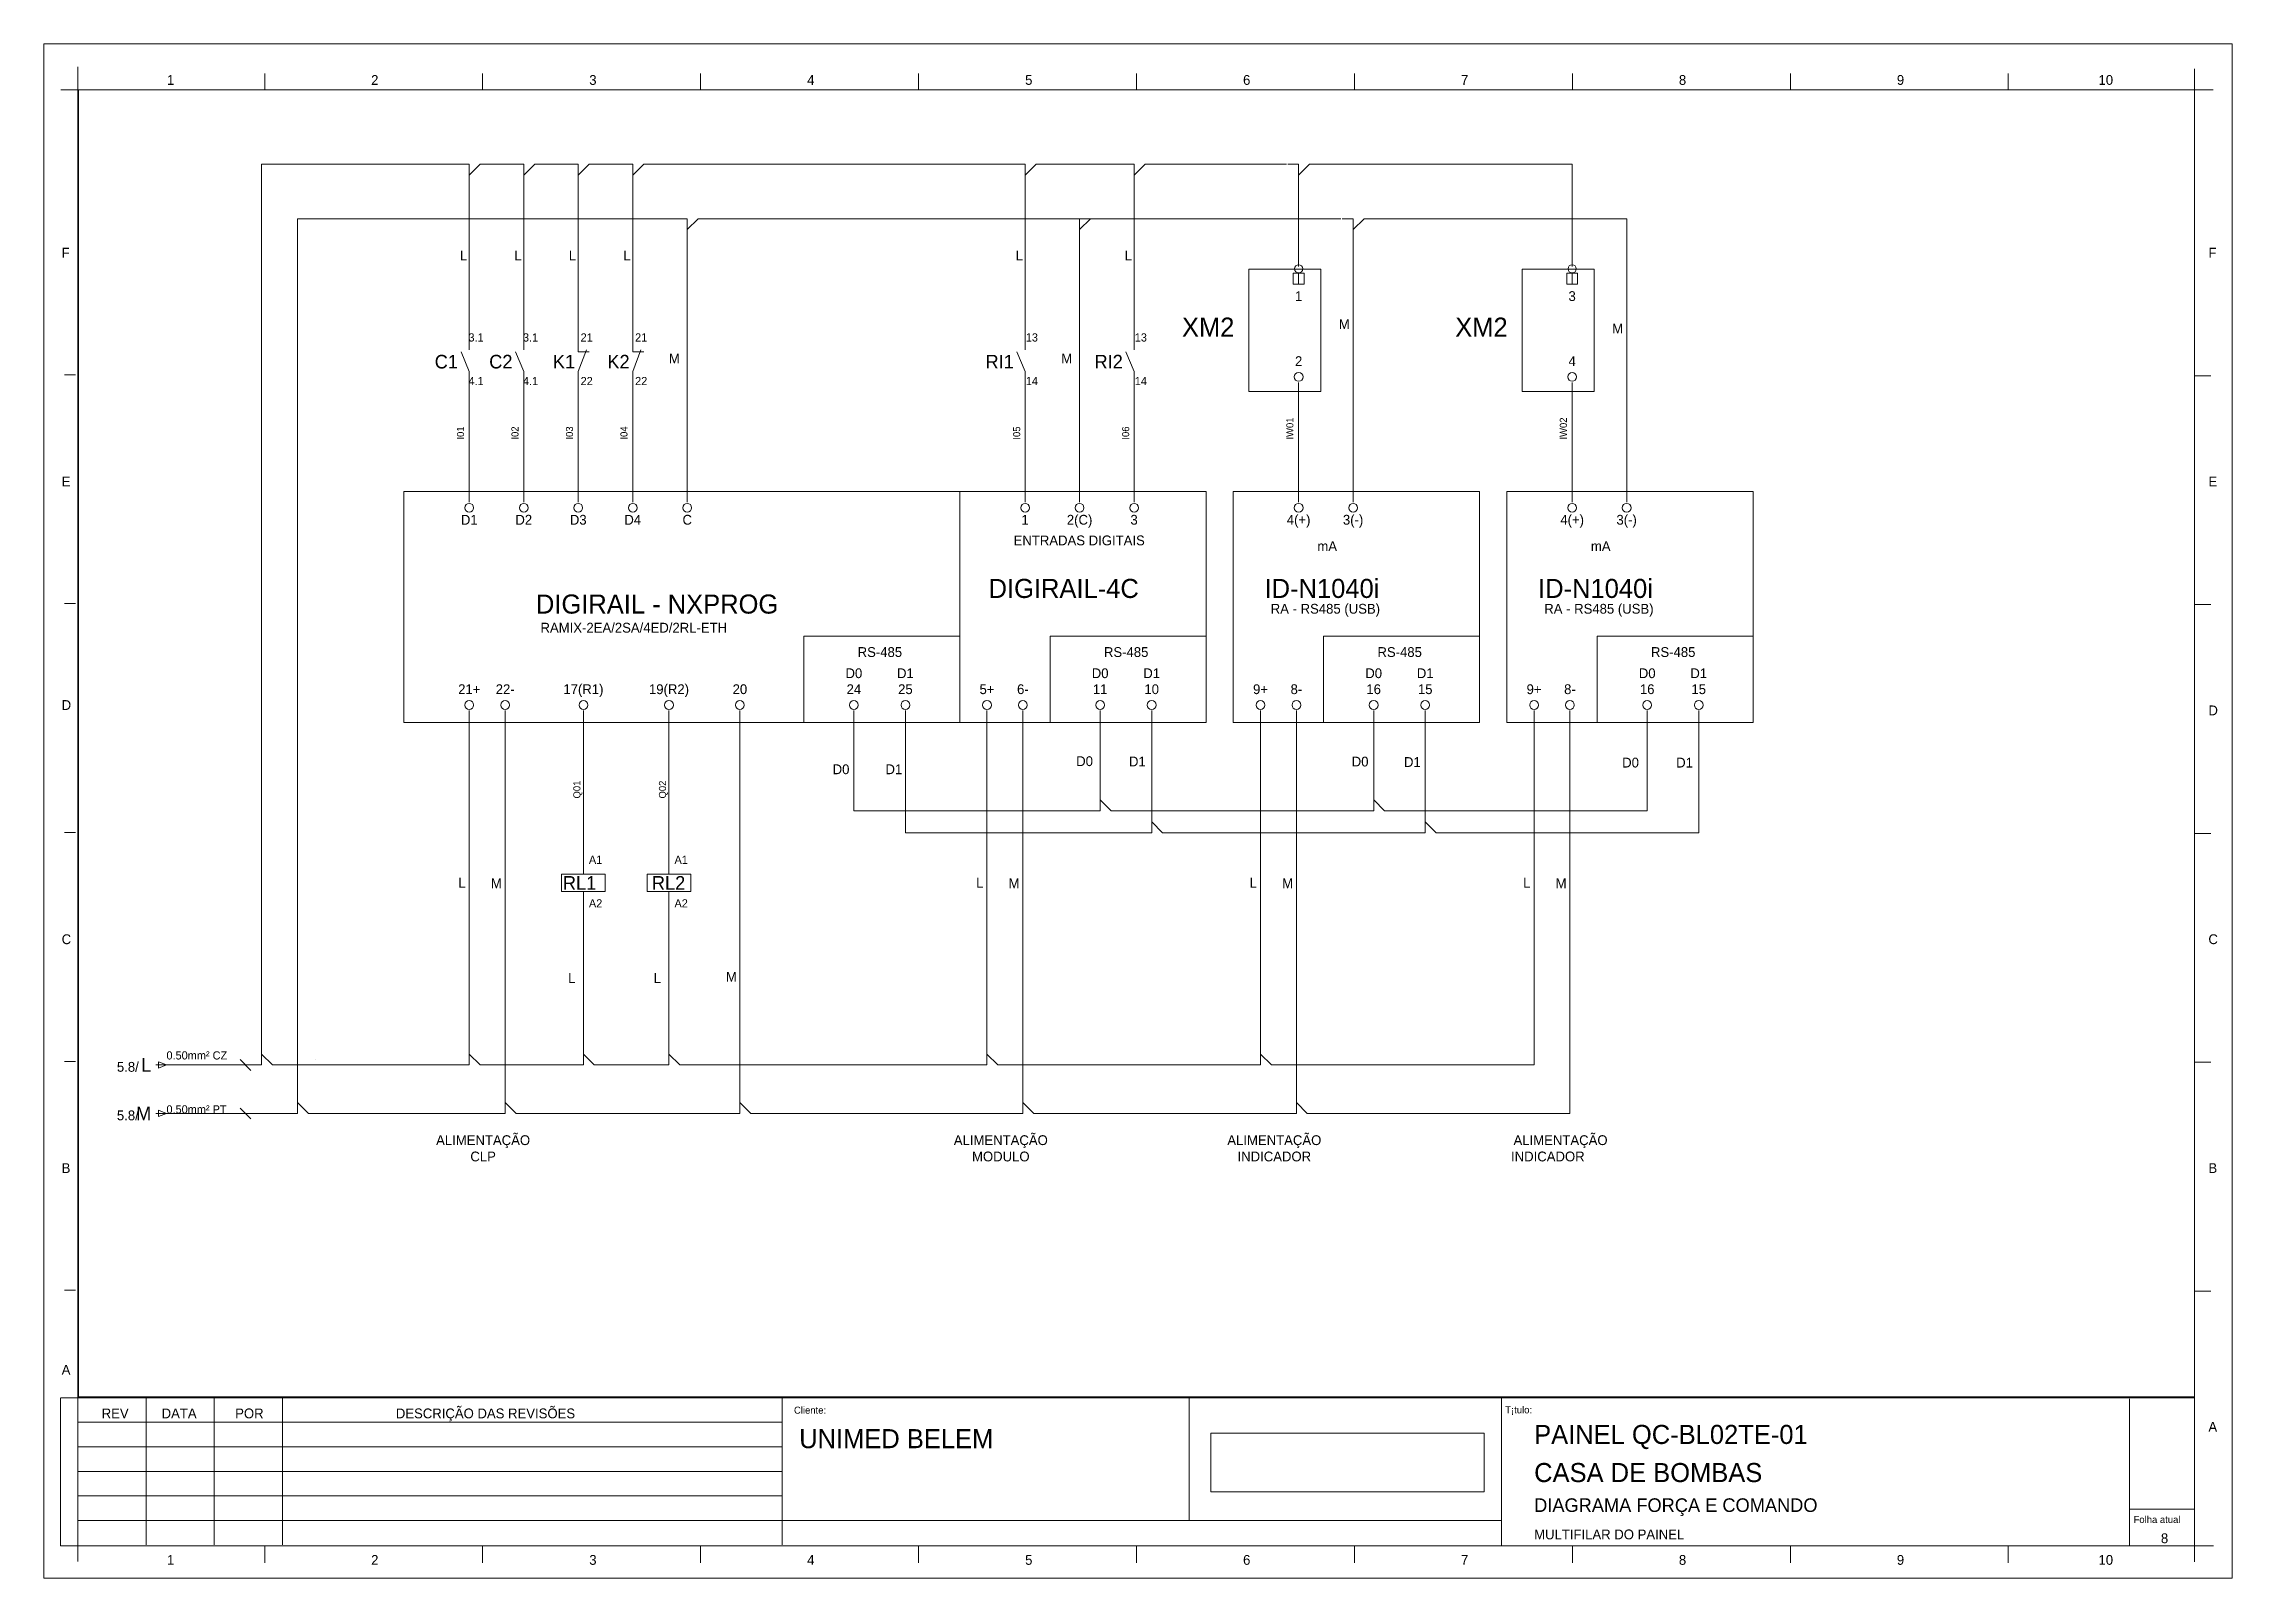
# Paper-space layout '08' of a CAD drawing. Header units: inches. Extents: x -5.8 to 5.6, y -0.4 to 7.6.
# The model-space entities are those that its viewports show. They can reach past a viewport. Long polylines and large blocks are cut down to what shows.
import ezdxf
from ezdxf.enums import TextEntityAlignment as Align

# ---------------------------------------------------------------- set-up
doc = ezdxf.new("R2010")
doc.units = ezdxf.units.IN
doc.header["$MEASUREMENT"] = 0
for name, pattern in [('ACAD_ISO03W100', [30, 12, -18]), ('EPLANLINE2', [5, 2.5, -2.5]), ('EPLANLINE7', [0])]:
    doc.linetypes.add(name, pattern=pattern)
for name, color, linetype, lineweight in [('AUTOCONNECTING', 1, 'Continuous', 13), ('PLOT', 3, 'Continuous', 18), ('SPECIAL', 4, 'Continuous', 13), ('SYMBOL', 2, 'Continuous', 18), ('X', 2, 'Continuous', 13)]:
    doc.layers.add(name, color=color, linetype=linetype, lineweight=lineweight)
doc.styles.add('EPLFONT', font='')
doc.styles.get('EPLFONT').set_extended_font_data('EPL5_850')
picture_1 = doc.add_image_def('image2.png', size_in_pixel=(494, 106))

# ---------------------------------------------------------------- blocks, each defined once
blk = doc.blocks.new('SO284')
at = {"layer": 'SYMBOL', "color": 0, "linetype": 'EPLANLINE7', "lineweight": 13}
for p, q in [((-1.175, 0), (0.675, 0)), ((-0.675, 0.575), (0.8, 0)), ((-0.675, 0.575), (-0.675, -0.575)), ((-0.675, -0.575), (0.8, 0))]:
    blk.add_line(p, q, dxfattribs=at)
blk = doc.blocks.new('SO308')
at = {"layer": 'SYMBOL', "color": 0, "linetype": 'EPLANLINE7', "lineweight": 13}
blk.add_line((-1, 1), (1, -1), dxfattribs=at)
blk = doc.blocks.new('SO264')
at = {"layer": 'SYMBOL', "color": 0, "linetype": 'EPLANLINE7', "lineweight": 13}
for p, q in [((-2, 0), (0, 0)), ((0, 4), (0, 0)), ((0, 2), (2, 0))]:
    blk.add_line(p, q, dxfattribs=at)
blk = doc.blocks.new('SO280')
at = {"layer": 'SYMBOL', "color": 0, "linetype": 'EPLANLINE7', "lineweight": 13}
for p, q in [((-2, 0), (0, 0)), ((0, 0), (0, -2))]:
    blk.add_line(p, q, dxfattribs=at)
blk = doc.blocks.new('SO281')
at = {"layer": 'SYMBOL', "color": 0, "linetype": 'EPLANLINE7', "lineweight": 13}
for p, q in [((2, 0), (0, 0)), ((0, 0), (0, -2))]:
    blk.add_line(p, q, dxfattribs=at)
blk = doc.blocks.new('SO291')
at = {"layer": 'SYMBOL', "color": 0, "linetype": 'EPLANLINE7', "lineweight": 13}
blk.add_line((0, 3), (0, 0), dxfattribs=at)
at = {"layer": 'SYMBOL', "color": 0, "linetype": 'EPLANLINE7', "lineweight": 13, "ltscale": 2}
blk.add_circle((0, 4), 0.8, dxfattribs=at)
blk = doc.blocks.new('SO269')
at = {"layer": 'SYMBOL', "color": 0, "linetype": 'EPLANLINE7', "lineweight": 13}
for p, q in [((-2, 0), (0, 0)), ((0, 0), (0, -2)), ((0, -2), (2, 0))]:
    blk.add_line(p, q, dxfattribs=at)
blk = doc.blocks.new('33_0_DIN_WUPO')
at = {"layer": 'SYMBOL', "color": 0, "linetype": 'EPLANLINE7', "lineweight": 18}
for p, q in [((-1, 2), (1, 2)), ((-1, 0), (-1, 2)), ((1, 0), (-1, 0)), ((0, 4), (0, 3.2)), ((0, 2), (0, 0)), ((1, 2), (1, 0))]:
    blk.add_line(p, q, dxfattribs=at)
at = {"layer": 'SYMBOL', "color": 0, "linetype": 'EPLANLINE7', "lineweight": 18, "ltscale": 2}
blk.add_circle((0, 2.8), 0.75, dxfattribs=at)

msp = doc.modelspace()

# ---------------------------------------------------------------- linework, layer by layer
at = {"layer": 'AUTOCONNECTING', "color": 1, "linetype": 'EPLANLINE7', "lineweight": 13}
for p, q in [((36.97, -409.836), (36.97, -571.13)), ((199.075, -409.836), (225.028, -409.836)), ((229.268, -409.836), (277.462, -409.836)), ((45.557, -419.836), (113.075, -419.836)), ((117.075, -419.836), (215.075, -419.836)), ((202.268, -419.836), (235.028, -419.836)), ((239.268, -419.836), (287.462, -419.836)), ((43.557, -421.836), (43.557, -581.234)), ((75.075, -513.079), (75.075, -573.13)), ((81.662, -513.079), (81.662, -580.034)), ((96.017, -513.079), (96.017, -537.727)), ((111.719, -513.079), (111.719, -537.727)), ((124.733, -513.079), (124.733, -580.034)), ((170.075, -513.079), (170.075, -573.13)), ((176.662, -513.079), (176.662, -580.034)), ((220.268, -513.079), (220.268, -573.13)), ((226.855, -513.079), (226.855, -580.034)), ((270.462, -513.079), (270.462, -573.13)), ((277.049, -513.079), (277.049, -582.034)), ((96.017, -545.727), (96.017, -573.13)), ((111.719, -545.727), (111.719, -573.13)), ((19.5, -584.034), (41.557, -584.034))]:
    msp.add_line(p, q, dxfattribs=at)
at = {"layer": 'AUTOCONNECTING', "color": 1, "lineweight": 13}
for p, q in [((73.075, -409.836), (38.97, -409.836)), ((175.075, -409.836), (107.075, -409.836)), ((34.97, -575.13), (19.5, -575.13)), ((73.075, -575.13), (38.97, -575.13)), ((94.017, -575.13), (77.075, -575.13)), ((98.017, -575.13), (109.719, -575.13)), ((113.719, -575.13), (168.075, -575.13)), ((268.462, -575.13), (222.268, -575.13)), ((79.662, -584.034), (45.557, -584.034)), ((83.662, -584.034), (122.733, -584.034)), ((126.733, -584.034), (174.662, -584.034)), ((228.855, -584.034), (275.049, -584.034))]:
    msp.add_line(p, q, dxfattribs=at)
at = {"layer": 'AUTOCONNECTING', "lineweight": 13}
for p, q in [((75.075, -441.879), (75.075, -409.836)), ((85.075, -441.879), (85.075, -409.836)), ((95.075, -441.879), (95.075, -409.836)), ((105.075, -441.879), (105.075, -409.836)), ((177.075, -441.879), (177.075, -409.836)), ((197.075, -441.879), (197.075, -409.836)), ((227.268, -411.836), (227.268, -427.836)), ((277.462, -409.836), (277.462, -427.836)), ((287.462, -419.836), (287.462, -468.879)), ((115.075, -421.836), (115.075, -468.879)), ((187.075, -421.836), (187.075, -468.879)), ((237.268, -421.836), (237.268, -468.879)), ((75.075, -449.879), (75.075, -468.879)), ((85.075, -449.879), (85.075, -468.879)), ((95.075, -449.879), (95.075, -468.879)), ((105.075, -449.879), (105.075, -468.879)), ((177.075, -449.879), (177.075, -468.879)), ((197.075, -449.879), (197.075, -468.879)), ((227.268, -452.879), (227.268, -468.879)), ((277.462, -452.879), (277.462, -468.879)), ((145.647, -513.079), (145.647, -528.511)), ((155.104, -513.079), (155.104, -532.511)), ((190.84, -524.511), (190.84, -513.079)), ((200.297, -528.511), (200.297, -513.079)), ((241.033, -524.511), (241.033, -513.079)), ((250.491, -528.511), (250.491, -513.079)), ((291.227, -528.511), (291.227, -513.079)), ((300.684, -532.511), (300.684, -513.079)), ((145.647, -528.511), (190.84, -528.511)), ((192.84, -528.511), (239.033, -528.511)), ((243.033, -528.511), (291.227, -528.511)), ((155.104, -532.511), (200.297, -532.511)), ((202.297, -532.511), (248.491, -532.511)), ((252.491, -532.511), (300.684, -532.511)), ((172.075, -575.13), (218.268, -575.13)), ((178.662, -584.034), (224.855, -584.034))]:
    msp.add_line(p, q, dxfattribs=at)
at = {"layer": 'AUTOCONNECTING', "linetype": 'ACAD_ISO03W100', "lineweight": 13}
for p, q in [((77.075, -409.836), (83.075, -409.836)), ((87.075, -409.836), (93.075, -409.836)), ((97.075, -409.836), (103.075, -409.836)), ((179.075, -409.836), (195.075, -409.836))]:
    msp.add_line(p, q, dxfattribs=at)
at = {"layer": 'AUTOCONNECTING', "color": 0, "linetype": 'ACAD_ISO03W100', "lineweight": 13}
msp.add_line((207.304, -658.518), (207.304, -636.018), dxfattribs=at)
at = {"layer": 'AUTOCONNECTING', "color": 3, "lineweight": 13}
msp.add_lwpolyline([(3.375, -395.974), (391.875, -395.974), (391.875, -636.018), (3.375, -636.018)], close=True, dxfattribs=at)
at = {"layer": 'AUTOCONNECTING', "color": 41, "linetype": 'EPLANLINE2', "lineweight": 13, "true_color": 0xf4ee51}
for points in [[(218.141, -429.108), (231.353, -429.108), (231.353, -451.548), (218.141, -451.548)], [(268.292, -429.108), (281.504, -429.108), (281.504, -451.548), (268.292, -451.548)]]:
    msp.add_lwpolyline(points, close=True, dxfattribs=at)
at = {"layer": 'AUTOCONNECTING', "color": 2, "lineweight": 13}
for points in [[(63.075, -469.879), (165.075, -469.879), (165.075, -512.279), (63.075, -512.279)], [(165.075, -469.879), (210.268, -469.879), (210.268, -512.279), (165.075, -512.279)], [(215.268, -469.879), (260.462, -469.879), (260.462, -512.279), (215.268, -512.279)], [(265.462, -469.879), (310.655, -469.879), (310.655, -512.279), (265.462, -512.279)]]:
    msp.add_lwpolyline(points, close=True, dxfattribs=at)
at = {"layer": 'AUTOCONNECTING', "color": 40, "lineweight": 13, "true_color": 0xf8d731}
for points in [[(165.075, -512.279), (136.469, -512.279), (136.469, -496.469), (165.075, -496.469)], [(210.268, -512.279), (181.662, -512.279), (181.662, -496.469), (210.268, -496.469)], [(260.462, -512.279), (231.855, -512.279), (231.855, -496.469), (260.462, -496.469)], [(310.655, -512.279), (282.049, -512.279), (282.049, -496.469), (310.655, -496.469)]]:
    msp.add_lwpolyline(points, close=True, dxfattribs=at)
at = {"layer": 'PLOT', "color": 3, "linetype": 'EPLANLINE7', "lineweight": 13}
for p, q in [((3.375, -391.749), (3.375, -666.068)), ((37.675, -395.949), (37.675, -392.949)), ((77.675, -395.949), (77.675, -392.949)), ((117.675, -395.949), (117.675, -392.949)), ((157.675, -395.949), (157.675, -392.949)), ((197.675, -395.949), (197.675, -392.949)), ((237.675, -395.949), (237.675, -392.949)), ((277.675, -395.949), (277.675, -392.949)), ((317.675, -395.949), (317.675, -392.949)), ((357.675, -395.949), (357.675, -392.949)), ((391.875, -392.149), (391.875, -666.168)), ((0.25, -395.974), (395.25, -395.974)), ((2.95, -448.293), (0.95, -448.293)), ((391.875, -448.443), (394.875, -448.443)), ((2.95, -490.293), (0.95, -490.293)), ((391.875, -490.443), (394.875, -490.443)), ((2.95, -532.293), (0.95, -532.293)), ((391.875, -532.443), (394.875, -532.443)), ((2.95, -574.293), (0.95, -574.293)), ((391.875, -574.443), (394.875, -574.443)), ((2.95, -616.293), (0.95, -616.293)), ((391.875, -616.443), (394.875, -616.443)), ((0.2, -636.018), (391.925, -636.018)), ((15.925, -636.018), (15.925, -663.018)), ((28.425, -636.018), (28.425, -663.018)), ((40.925, -636.018), (40.925, -663.018)), ((132.675, -636.018), (132.675, -663.018)), ((132.675, -636.018), (132.675, -663.018)), ((264.675, -636.018), (264.675, -663.143)), ((379.875, -636.156), (379.875, -663.156))]:
    msp.add_line(p, q, dxfattribs=at)
at = {"layer": 'SYMBOL', "color": 2, "linetype": 'EPLANLINE7', "lineweight": 18}
for p, q in [((73.575, -444.279), (75.075, -447.879)), ((75.075, -441.879), (75.075, -443.879)), ((83.575, -444.279), (85.075, -447.879)), ((85.075, -441.879), (85.075, -443.879)), ((95.075, -441.879), (95.075, -444.279)), ((96.575, -443.879), (95.075, -447.879)), ((95.075, -444.279), (97.075, -444.279)), ((105.075, -441.879), (105.075, -444.279)), ((106.575, -443.879), (105.075, -447.879)), ((105.075, -444.279), (107.075, -444.279)), ((175.575, -444.279), (177.075, -447.879)), ((177.075, -441.879), (177.075, -443.879)), ((195.575, -444.279), (197.075, -447.879)), ((197.075, -441.879), (197.075, -443.879)), ((75.075, -447.879), (75.075, -449.879)), ((85.075, -447.879), (85.075, -449.879)), ((95.075, -447.879), (95.075, -449.879)), ((105.075, -447.879), (105.075, -449.879)), ((177.075, -447.879), (177.075, -449.879)), ((197.075, -447.879), (197.075, -449.879)), ((96.017, -537.727), (96.017, -540.127)), ((111.719, -537.727), (111.719, -540.127)), ((92.017, -540.127), (92.017, -543.327)), ((92.017, -540.127), (100.017, -540.127)), ((100.017, -543.327), (100.017, -540.127)), ((107.719, -540.127), (107.719, -543.327)), ((107.719, -540.127), (115.719, -540.127)), ((115.719, -543.327), (115.719, -540.127)), ((92.017, -543.327), (100.017, -543.327)), ((96.017, -543.327), (96.017, -545.727)), ((107.719, -543.327), (115.719, -543.327)), ((111.719, -543.327), (111.719, -545.727))]:
    msp.add_line(p, q, dxfattribs=at)
at = {"layer": 'SYMBOL', "color": 2, "linetype": 'EPLANLINE7', "lineweight": 9}
for p, q in [((46.777, -574.13), (46.777, -574.13)), ((34, -575.13), (34, -575.13)), ((72.105, -575.13), (72.105, -575.13)), ((167.105, -575.13), (167.105, -575.13)), ((174.105, -575.13), (174.105, -575.13)), ((217.299, -575.13), (217.299, -575.13)), ((267.492, -575.13), (267.492, -575.13)), ((46.777, -584.034), (46.777, -584.034))]:
    msp.add_line(p, q, dxfattribs=at)

# ---------------------------------------------------------------- block references
at = {"layer": 'SYMBOL'}
for name, p in [('SO281', (36.97, -409.836)), ('SO269', (75.075, -409.836)), ('SO269', (85.075, -409.836)), ('SO269', (95.075, -409.836)), ('SO269', (105.075, -409.836)), ('SO269', (177.075, -409.836)), ('SO269', (197.075, -409.836)), ('SO269', (227.268, -409.836)), ('SO281', (43.557, -419.836)), ('SO269', (115.075, -419.836)), ('SO269', (187.075, -419.836)), ('SO269', (237.268, -419.836)), ('SO291', (227.268, -452.879)), ('SO291', (277.462, -452.879)), ('SO291', (75.075, -513.079)), ('SO291', (75.075, -513.079)), ('SO291', (81.662, -513.079)), ('SO291', (96.017, -513.079)), ('SO291', (111.719, -513.079)), ('SO291', (124.733, -513.079)), ('SO291', (145.647, -513.079)), ('SO291', (155.104, -513.079)), ('SO291', (170.075, -513.079)), ('SO291', (170.075, -513.079)), ('SO291', (176.662, -513.079)), ('SO291', (190.84, -513.079)), ('SO291', (200.297, -513.079)), ('SO291', (220.268, -513.079)), ('SO291', (220.268, -513.079)), ('SO291', (226.855, -513.079)), ('SO291', (241.033, -513.079)), ('SO291', (250.491, -513.079)), ('SO291', (270.462, -513.079)), ('SO291', (270.462, -513.079)), ('SO291', (277.049, -513.079)), ('SO291', (291.227, -513.079)), ('SO291', (300.684, -513.079)), ('SO264', (190.84, -528.511)), ('SO264', (241.033, -528.511)), ('SO264', (200.297, -532.511)), ('SO264', (250.491, -532.511)), ('SO264', (36.97, -575.13)), ('SO264', (75.075, -575.13)), ('SO264', (96.017, -575.13)), ('SO264', (111.719, -575.13)), ('SO264', (170.075, -575.13)), ('SO264', (220.268, -575.13)), ('SO284', (18.7, -575.13)), ('SO264', (43.557, -584.034)), ('SO264', (81.662, -584.034)), ('SO264', (124.733, -584.034)), ('SO264', (176.662, -584.034)), ('SO264', (226.855, -584.034)), ('SO284', (18.7, -584.034))]:
    msp.add_blockref(name, p, dxfattribs=at)
at = {"layer": 'SYMBOL', "color": 3}
for p in [(227.268, -431.836), (277.462, -431.836)]:
    msp.add_blockref('33_0_DIN_WUPO', p, dxfattribs=at)
at = {"layer": 'SYMBOL', "rotation": 180}
for p in [(75.075, -468.879), (85.075, -468.879), (95.075, -468.879), (105.075, -468.879), (115.075, -468.879), (177.075, -468.879), (187.075, -468.879), (197.075, -468.879), (227.268, -468.879), (237.268, -468.879), (277.462, -468.879), (287.462, -468.879)]:
    msp.add_blockref('SO291', p, dxfattribs=at)
at = {"layer": 'SYMBOL', "xscale": -1, "rotation": 180}
for p in [(190.84, -528.511), (200.297, -532.511), (36.97, -575.13), (75.075, -575.13), (170.075, -575.13), (220.268, -575.13), (270.462, -575.13), (81.662, -584.034), (124.733, -584.034), (176.662, -584.034), (226.855, -584.034), (277.049, -584.034)]:
    msp.add_blockref('SO280', p, dxfattribs=at)
at = {"layer": 'SYMBOL', "color": 4, "lineweight": 9}
for p in [(34, -575.13), (34, -584.034)]:
    msp.add_blockref('SO308', p, dxfattribs=at)

# ---------------------------------------------------------------- texts
at = {"layer": 'PLOT', "color": 2, "style": 'EPLFONT'}
for s, height, p in [('1 ', 1.8, (19.725, -395.049)), ('2 ', 1.8, (57.225, -395.049)), ('3 ', 1.8, (97.225, -395.049)), ('4 ', 1.8, (137.225, -395.049)), ('5 ', 1.8, (177.225, -395.049)), ('6 ', 1.8, (217.225, -395.049)), ('7 ', 1.8, (257.225, -395.049)), ('8 ', 1.8, (297.225, -395.049)), ('9 ', 1.8, (337.225, -395.049)), ('10 ', 1.8, (374.225, -395.049)), ('F', 1.8, (0.4, -426.768)), ('E', 1.8, (0.4, -468.768)), ('D', 1.8, (0.4, -509.768)), ('C', 1.8, (0.4, -552.768)), ('B', 1.8, (0.4, -594.768)), ('A', 1.8, (0.4, -631.768)), ('REV', 1.8, (7.75, -639.793)), ('DATA', 1.8, (18.75, -639.793)), ('POR', 1.8, (32.25, -639.793)), ('DESCRIÇÃO DAS REVISÕES', 1.8, (61.75, -639.793)), ('Cliente:', 1.3, (134.81, -638.943)), ('T¡tulo:', 1.3, (265.35, -638.893))]:
    msp.add_text(s, height=height, dxfattribs=at).set_placement(p)
at = {"layer": 'SPECIAL', "color": 2, "style": 'EPLFONT'}
for s, height, p in [('L', 1.8, (74.014, -427.5)), ('L', 1.8, (84.014, -427.5)), ('L', 1.8, (94.014, -427.5)), ('L', 1.8, (104.014, -427.5)), ('L', 1.8, (176.014, -427.5)), ('L', 1.8, (196.014, -427.5)), ('1', 1.8, (227.261, -434.947)), ('3', 1.8, (277.454, -434.947)), ('XM2', 3.5, (210.663, -441.484)), ('M', 1.8, (235.635, -440.089)), ('XM2', 3.5, (260.814, -441.484)), ('M', 1.8, (285.803, -440.905)), ('M', 1.8, (112.702, -446.403)), ('M', 1.8, (184.702, -446.403)), ('2', 1.8, (227.268, -446.879)), ('4', 1.8, (277.462, -446.879)), ('D1', 1.8, (75.068, -475.989)), ('D2', 1.8, (85.068, -475.989)), ('D3', 1.8, (95.068, -475.989)), ('D4', 1.8, (105.068, -475.989)), ('C', 1.8, (115.068, -475.989)), ('1', 1.8, (177.068, -475.989)), ('2(C)', 1.8, (187.068, -475.989)), ('3', 1.8, (197.068, -475.989)), ('4(+)', 1.8, (227.261, -475.989)), ('3(-)', 1.8, (237.261, -475.989)), ('4(+)', 1.8, (277.454, -475.989)), ('3(-)', 1.8, (287.454, -475.989)), ('ENTRADAS DIGITAIS', 1.8, (186.996, -479.777)), ('mA', 1.8, (232.508, -480.836)), ('mA', 1.8, (282.702, -480.836)), ('DIGIRAIL-4C', 3.5, (184.152, -489.436)), ('ID-N1040i', 3.5, (231.548, -489.436)), ('ID-N1040i', 3.5, (281.741, -489.436)), ('DIGIRAIL - NXPROG', 3.5, (109.537, -492.306)), ('RAMIX-2EA/2SA/4ED/2RL-ETH', 1.8, (105.263, -495.792)), ('RA - RS485 (USB)', 1.8, (232.174, -492.322)), ('RA - RS485 (USB)', 1.8, (282.367, -492.322)), ('RS-485', 1.8, (150.42, -500.266)), ('RS-485', 1.8, (195.614, -500.266)), ('RS-485', 1.8, (245.807, -500.266)), ('RS-485', 1.8, (296, -500.266)), ('21+', 1.8, (75.075, -507.079)), ('22-', 1.8, (81.662, -507.079)), ('17(R1)', 1.8, (96.017, -507.079)), ('19(R2)', 1.8, (111.719, -507.079)), ('20', 1.8, (124.733, -507.079)), ('D0', 1.8, (145.647, -504.152)), ('24', 1.8, (145.647, -507.079)), ('D1', 1.8, (155.104, -504.152)), ('25', 1.8, (155.104, -507.079)), ('5+', 1.8, (170.075, -507.079)), ('6-', 1.8, (176.662, -507.079)), ('D0', 1.8, (190.84, -504.152)), ('11', 1.8, (190.84, -507.079)), ('D1', 1.8, (200.297, -504.152)), ('10', 1.8, (200.297, -507.079)), ('9+', 1.8, (220.268, -507.079)), ('8-', 1.8, (226.855, -507.079)), ('D0', 1.8, (241.033, -504.152)), ('16', 1.8, (241.033, -507.079)), ('D1', 1.8, (250.491, -504.152)), ('15', 1.8, (250.491, -507.079)), ('9+', 1.8, (270.462, -507.079)), ('8-', 1.8, (277.049, -507.079)), ('D0', 1.8, (291.227, -504.152)), ('16', 1.8, (291.227, -507.079)), ('D1', 1.8, (300.684, -504.152)), ('15', 1.8, (300.684, -507.079)), ('D0', 1.8, (143.292, -521.775)), ('D1', 1.8, (152.985, -521.775)), ('D0', 1.8, (187.982, -520.288)), ('D1', 1.8, (197.673, -520.342)), ('D0', 1.8, (238.549, -520.362)), ('D1', 1.8, (248.138, -520.445)), ('D0', 1.8, (288.175, -520.548)), ('D1', 1.8, (298.088, -520.548)), ('L', 1.8, (73.744, -542.591)), ('M', 1.8, (80.044, -542.704)), ('L', 1.8, (168.744, -542.591)), ('M', 1.8, (175.044, -542.704)), ('L', 1.8, (218.938, -542.591)), ('M', 1.8, (225.238, -542.704)), ('L', 1.8, (269.131, -542.591)), ('M', 1.8, (275.431, -542.704)), ('M', 1.8, (123.167, -559.862)), ('L', 1.8, (93.892, -560.084)), ('L', 1.8, (109.593, -560.084)), ('ALIMENTAÇÃO', 1.8, (77.609, -589.834)), ('ALIMENTAÇÃO', 1.8, (172.609, -589.834)), ('ALIMENTAÇÃO', 1.8, (222.802, -589.834)), ('ALIMENTAÇÃO', 1.8, (275.328, -589.834)), ('CLP', 1.8, (77.609, -592.828)), ('MODULO', 1.8, (172.609, -592.828)), ('INDICADOR', 1.8, (222.802, -592.828)), ('INDICADOR', 1.8, (272.995, -592.828))]:
    msp.add_text(s, height=height, dxfattribs=at).set_placement(p, align=Align.CENTER)
at = {"layer": 'SPECIAL', "color": 2, "lineweight": 18, "style": 'EPLFONT'}
for s, p in [('3.1', (76.311, -442.379)), ('3.1', (86.311, -442.379)), ('21', (96.617, -442.379)), ('21', (106.617, -442.379)), ('13', (178.311, -442.379)), ('13', (198.311, -442.379)), ('4.1', (76.311, -450.379)), ('4.1', (86.311, -450.379)), ('22', (96.617, -450.379)), ('22', (106.617, -450.379)), ('14', (178.311, -450.379)), ('14', (198.311, -450.379)), ('A1', (98.253, -538.227)), ('A1', (113.954, -538.227)), ('A2', (98.253, -546.227)), ('A2', (113.954, -546.227))]:
    msp.add_text(s, height=1.5, dxfattribs=at).set_placement(p, align=Align.CENTER)
for s, p in [('C1', (73, -447.324)), ('C2', (83, -447.324)), ('K1', (94.5, -447.324)), ('K2', (104.5, -447.324)), ('RI1', (175, -447.324)), ('RI2', (195, -447.324)), ('RL1', (98.373, -542.973)), ('RL2', (114.705, -542.973))]:
    msp.add_text(s, height=2.5, dxfattribs=at).set_placement(p, align=Align.RIGHT)
at = {"layer": 'SPECIAL', "color": 2, "style": 'EPLFONT'}
for s, p in [('IW01', (226.299, -460.371)), ('IW02', (276.493, -460.371)), ('I01', (74.106, -460.371)), ('I02', (84.106, -460.371)), ('I03', (94.106, -460.371)), ('I04', (104.106, -460.371)), ('I05', (176.169, -460.383)), ('I06', (196.169, -460.383)), ('Q01', (95.47, -526.24)), ('Q02', (111.171, -526.24))]:
    msp.add_text(s, height=1.3, rotation=90, dxfattribs=at).set_placement(p)
for s, p in [('L', (16.7, -576.38)), ('M', (16.7, -585.284))]:
    msp.add_text(s, height=2.5, dxfattribs=at).set_placement(p, align=Align.RIGHT)
at = {"layer": 'SPECIAL', "color": 4, "lineweight": 9, "style": 'EPLFONT'}
for s, p in [('0.50mm² CZ', (19.5, -574.13)), ('0.50mm² PT', (19.5, -584.034))]:
    msp.add_text(s, height=1.5, dxfattribs=at).set_placement(p)
at = {"layer": 'X', "color": 2, "style": 'EPLFONT'}
for p in [(14.423, -576.38), (14.423, -585.284)]:
    msp.add_text('5.8/', height=1.8, dxfattribs=at).set_placement(p, align=Align.RIGHT)

psp = doc.layouts.new('08')

# ---------------------------------------------------------------- linework, layer by layer
at = {"layer": 'AUTOCONNECTING', "color": 18, "linetype": 'ACAD_ISO03W100', "lineweight": 13, "true_color": 0x000000}
psp.add_line((0.19, -0.072), (0.19, 0.568), dxfattribs=at)
at = {"layer": 'AUTOCONNECTING', "color": 18, "lineweight": 13, "true_color": 0x000000}
psp.add_line((0.19, -0.072), (1.822, -0.072), dxfattribs=at)
at = {"layer": 'AUTOCONNECTING', "color": 18, "true_color": 0x000000}
psp.add_line((5.441, -0.374), (5.637, -0.374), dxfattribs=at)
psp.add_lwpolyline([(5.637, -0.374), (-5.79, -0.374), (-5.79, 7.639), (5.637, 7.639)], close=True, dxfattribs=at)
at = {"layer": 'AUTOCONNECTING', "color": 18, "lineweight": 13, "true_color": 0x000000}
psp.add_lwpolyline([(-5.613, 7.398), (5.441, 7.398), (5.441, 0.568), (-5.613, 0.568)], close=True, dxfattribs=at)
at = {"layer": 'PLOT', "color": 18, "linetype": 'EPLANLINE7', "lineweight": 13, "true_color": 0x000000}
for p, q in [((-5.613, 7.518), (-5.613, -0.287)), ((-4.637, 7.399), (-4.637, 7.484)), ((-3.499, 7.399), (-3.499, 7.484)), ((-2.361, 7.399), (-2.361, 7.484)), ((-1.223, 7.399), (-1.223, 7.484)), ((-0.084, 7.399), (-0.084, 7.484)), ((1.054, 7.399), (1.054, 7.484)), ((2.192, 7.399), (2.192, 7.484)), ((3.33, 7.399), (3.33, 7.484)), ((4.468, 7.399), (4.468, 7.484)), ((5.441, 7.507), (5.441, -0.289)), ((-5.702, 7.398), (5.537, 7.398)), ((-5.625, 5.91), (-5.682, 5.91)), ((5.441, 5.905), (5.526, 5.905)), ((-5.625, 4.715), (-5.682, 4.715)), ((5.441, 4.71), (5.526, 4.71)), ((-5.625, 3.52), (-5.682, 3.52)), ((5.441, 3.515), (5.526, 3.515)), ((-5.625, 2.325), (-5.682, 2.325)), ((5.441, 2.32), (5.526, 2.32)), ((-5.625, 1.13), (-5.682, 1.13)), ((5.441, 1.125), (5.526, 1.125)), ((-5.704, -0.205), (-5.704, 0.566)), ((-5.703, 0.568), (5.442, 0.568)), ((-5.256, 0.568), (-5.256, -0.2)), ((-4.9, 0.568), (-4.9, -0.2)), ((-4.544, 0.568), (-4.544, -0.2)), ((-1.934, 0.568), (-1.934, -0.2)), ((-1.934, 0.568), (-1.934, -0.2)), ((1.822, 0.568), (1.822, -0.203)), ((5.1, 0.563), (5.1, -0.205)), ((-1.934, 0.44), (-5.611, 0.44)), ((-1.934, 0.312), (-5.611, 0.312)), ((-1.934, 0.184), (-5.611, 0.184)), ((-1.934, 0.056), (-5.611, 0.056)), ((1.822, -0.072), (-5.611, -0.072)), ((5.1, -0.013), (5.441, -0.013)), ((-5.704, -0.205), (5.539, -0.205)), ((-4.637, -0.294), (-4.637, -0.209)), ((-3.499, -0.294), (-3.499, -0.209)), ((-2.361, -0.294), (-2.361, -0.209)), ((-1.223, -0.294), (-1.223, -0.209)), ((-0.084, -0.294), (-0.084, -0.209)), ((1.054, -0.294), (1.054, -0.209)), ((2.192, -0.294), (2.192, -0.209)), ((3.33, -0.294), (3.33, -0.209)), ((4.468, -0.294), (4.468, -0.209))]:
    psp.add_line(p, q, dxfattribs=at)

# ---------------------------------------------------------------- texts
at = {"layer": 'PLOT', "color": 18, "true_color": 0x000000, "style": 'EPLFONT'}
for s, height, p in [('1 ', 0.0512, (-5.147, 7.424)), ('2 ', 0.0512, (-4.081, 7.424)), ('3 ', 0.0512, (-2.942, 7.424)), ('4 ', 0.0512, (-1.804, 7.424)), ('5 ', 0.0512, (-0.666, 7.424)), ('6 ', 0.0512, (0.472, 7.424)), ('7 ', 0.0512, (1.61, 7.424)), ('8 ', 0.0512, (2.748, 7.424)), ('9 ', 0.0512, (3.886, 7.424)), ('10 ', 0.0512, (4.939, 7.424)), ('F', 0.0512, (-5.697, 6.522)), ('F', 0.0512, (5.513, 6.522)), ('E', 0.0512, (-5.697, 5.327)), ('E', 0.0512, (5.513, 5.327)), ('D', 0.0512, (-5.697, 4.16)), ('D', 0.0512, (5.513, 4.132)), ('C', 0.0512, (-5.697, 2.937)), ('C', 0.0512, (5.513, 2.937)), ('B', 0.0512, (-5.697, 1.742)), ('B', 0.0512, (5.513, 1.742)), ('A', 0.0512, (-5.697, 0.689)), ('REV', 0.0512, (-5.488, 0.461)), ('DATA', 0.0512, (-5.175, 0.461)), ('POR', 0.0512, (-4.791, 0.461)), ('DESCRIÇÃO DAS REVISÕES', 0.05121, (-3.952, 0.461)), ('Cliente:', 0.037, (-1.873, 0.485)), ('T¡tulo:', 0.037, (1.841, 0.487)), ('PAINEL QC-BL02TE-01', 0.09958, (1.992, 0.327)), ('A', 0.0512, (5.513, 0.391)), ('CASA DE BOMBAS', 0.09958, (1.992, 0.128)), ('DIAGRAMA FORÇA E COMANDO', 0.07113, (1.992, -0.028)), ('Folha atual', 0.03699, (5.122, -0.086)), ('MULTIFILAR DO PAINEL', 0.05121, (1.992, -0.171)), ('8', 0.0512, (5.265, -0.191)), ('1 ', 0.0512, (-5.147, -0.304)), ('2 ', 0.0512, (-4.081, -0.304)), ('3 ', 0.0512, (-2.942, -0.304)), ('4 ', 0.0512, (-1.804, -0.304)), ('5 ', 0.0512, (-0.666, -0.304)), ('6 ', 0.0512, (0.472, -0.304)), ('7 ', 0.0512, (1.61, -0.304)), ('8 ', 0.0512, (2.748, -0.304)), ('9 ', 0.0512, (3.886, -0.304)), ('10 ', 0.0512, (4.939, -0.304))]:
    psp.add_text(s, height=height, dxfattribs=at).set_placement(p)
psp.add_text('UNIMED BELEM', height=0.09958, dxfattribs=at).set_placement((-1.339, 0.305), align=Align.CENTER)

# ---------------------------------------------------------------- pictures from other files: only their frames are drawn
at = {"layer": 'AUTOCONNECTING', "color": 18, "linetype": 'ACAD_ISO03W100', "lineweight": 13, "true_color": 0x000000}
image = psp.add_image(picture_1, insert=(0.304, 0.077), size_in_units=(1.427, 0.306), dxfattribs=at)
image.dxf.flags = 7

# ---------------------------------------------------------------- viewports
at = {"layer": 'AUTOCONNECTING', "color": 0, "linetype": 'ACAD_ISO03W100', "lineweight": 13}
psp.add_viewport(center=(-0.086, 3.983), size=(11.054, 6.82974), view_center_point=(197.456, -516.204), view_height=240.01291, dxfattribs=at)

doc.saveas('drawing.dxf')
